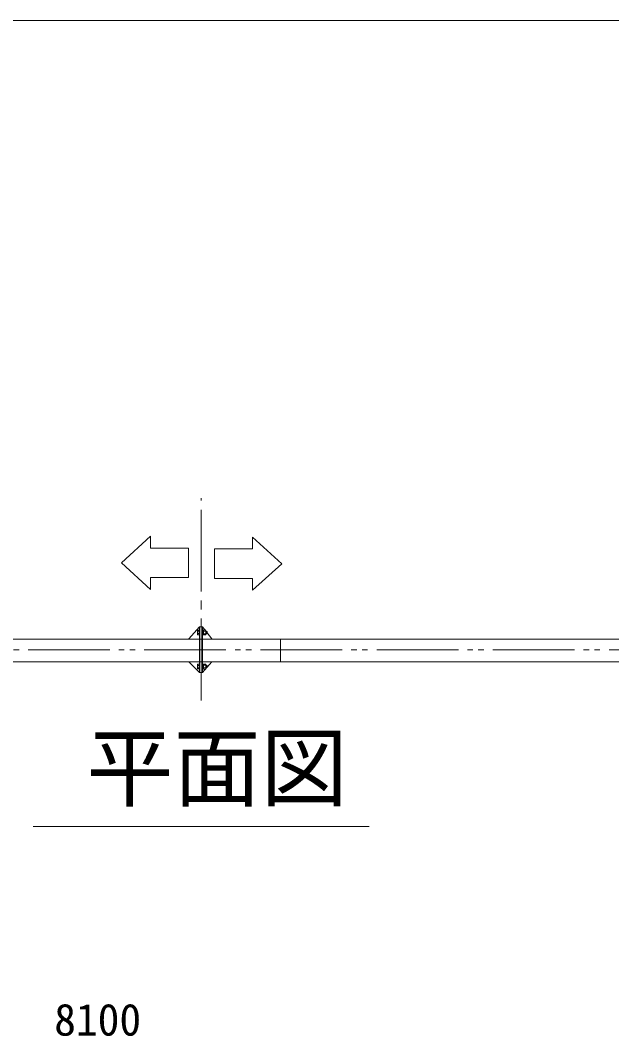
# Model space of a CAD drawing. Units: millimetres, scale not verified. Extents: x -9305 to 9305, y -6415 to 6415.
# Drawn here: x -3912 to -1307, y 1920 to 6415 of the extents above; entities that cross this region are included whole.
import ezdxf
from ezdxf.enums import TextEntityAlignment as Align

# ---------------------------------------------------------------- set-up
doc = ezdxf.new("R2010")
doc.units = ezdxf.units.MM
doc.header["$LTSCALE"] = 40
doc.linetypes.add('CHAIN2', pattern=[12, 9, -1, 1, -1])
doc.linetypes.add('DOUBLE_CHAIN2', pattern=[12.8, 9, -1, 0.6, -0.6, 0.6, -1])
for name, color, linetype, lineweight in [('0-0_0', 7, 'Continuous', 9), ('0-2_CLG-45', 7, 'DOUBLE_CHAIN2', 9), ('0-4_CLGS-81', 7, 'Continuous', 9), ('0-7_TEXT', 7, 'Continuous', 9), ('0-9_図面枠', 7, 'Continuous', 9), ('0-A_寸法', 134, 'Continuous', 9)]:
    doc.layers.add(name, color=color, linetype=linetype, lineweight=lineweight)
doc.styles.add('ＭＳ ゴシック', font='')
doc.styles.get('ＭＳ ゴシック').set_extended_font_data('MS Gothic')

msp = doc.modelspace()

# ---------------------------------------------------------------- linework, layer by layer
at = {"layer": '0-0_0', "linetype": 'CHAIN2'}
msp.add_line((-3116.04, 3419.13), (-3116.04, 4309.42), dxfattribs=at)
at = {"layer": '0-0_0'}
for p, q in [((-2889.47, 4137.9), (-2760.53, 4020.9)), ((-3338.14, 3908.12), (-3467.09, 4025.13))]:
    msp.add_line(p, q, dxfattribs=at)
at = {"layer": '0-2_CLG-45'}
msp.add_line((578, 3642.33), (-7722, 3642.33), dxfattribs=at)
at = {"layer": '0-4_CLGS-81'}
for p, q in [((-3122.08, 3743.19), (-3169.32, 3689.87)), ((-3116.04, 3542.18), (-3116.04, 3743.19)), ((-3110.02, 3542.18), (-3110.02, 3743.19)), ((-3110.02, 3743.19), (-3068.81, 3689.87)), ((-7722, 3689.33), (427.78, 3689.33)), ((-3131.84, 3727.06), (-3131.05, 3728.43)), ((-3131.84, 3709.33), (-3131.84, 3727.06)), ((-3131.84, 3709.33), (-3131.05, 3707.96)), ((-3131.05, 3728.43), (-3124.5, 3728.43)), ((-3131.05, 3723.31), (-3124.5, 3723.31)), ((-3131.05, 3713.08), (-3124.5, 3713.08)), ((-3131.05, 3707.96), (-3124.5, 3707.96)), ((-3124.5, 3707.96), (-3124.5, 3728.43)), ((-3124.34, 3706.19), (-3124.34, 3730.19)), ((-3124.34, 3730.19), (-3122.04, 3730.19)), ((-3124.34, 3709.88), (-3124.34, 3726.51)), ((-3122.04, 3706.19), (-3124.34, 3706.19)), ((-3122.04, 3706.19), (-3122.04, 3730.19)), ((-3110.04, 3706.19), (-3110.04, 3730.19)), ((-3110.04, 3730.19), (-3107.74, 3730.19)), ((-3107.74, 3706.19), (-3110.04, 3706.19)), ((-3107.74, 3706.19), (-3107.74, 3730.19)), ((-3107.74, 3728.94), (-3107.74, 3707.44)), ((-3107.74, 3728.94), (-3104.74, 3728.94)), ((-3107.74, 3718.29), (-3104.74, 3719.1)), ((-3107.74, 3717.29), (-3104.74, 3718.1)), ((-3107.74, 3707.44), (-3104.74, 3707.44)), ((-3104.74, 3707.22), (-3104.74, 3729.16)), ((-3104.74, 3729.16), (-3095.88, 3729.16)), ((-3104.74, 3728.94), (-3104.74, 3707.44)), ((-3104.74, 3723.68), (-3095.88, 3723.68)), ((-3104.74, 3712.71), (-3095.88, 3712.71)), ((-3104.74, 3707.22), (-3095.88, 3707.22)), ((-3095.88, 3729.16), (-3094.74, 3727.19)), ((-3095.88, 3707.22), (-3094.74, 3709.19)), ((-3094.74, 3709.19), (-3094.74, 3727.19)), ((-3092, 3724.19), (-3094.74, 3724.19)), ((-3089.5, 3723.12), (-3094.74, 3723.12)), ((-3089.5, 3713.27), (-3094.74, 3713.27)), ((-3092, 3712.19), (-3094.74, 3712.19)), ((-3092, 3712.19), (-3092, 3724.19)), ((-3092, 3724.19), (-3089.5, 3723.12)), ((-3092, 3712.19), (-3089.5, 3713.27)), ((-3089.5, 3713.27), (-3089.5, 3723.12)), ((-2765.33, 3589.33), (-2765.33, 3689.33)), ((427.78, 3589.33), (-7722, 3589.33)), ((-3122.08, 3542.18), (-3169.32, 3589.36)), ((-3131.84, 3577.06), (-3131.05, 3578.43)), ((-3131.84, 3577.06), (-3131.84, 3559.33)), ((-3131.84, 3559.33), (-3131.05, 3557.96)), ((-3131.05, 3578.43), (-3124.5, 3578.43)), ((-3131.05, 3573.31), (-3124.5, 3573.31)), ((-3131.05, 3563.08), (-3124.5, 3563.08)), ((-3131.05, 3557.96), (-3124.5, 3557.96)), ((-3124.5, 3578.43), (-3124.5, 3557.96)), ((-3124.34, 3580.19), (-3124.34, 3556.19)), ((-3122.04, 3580.19), (-3124.34, 3580.19)), ((-3124.34, 3576.51), (-3124.34, 3559.88)), ((-3124.34, 3556.19), (-3122.04, 3556.19)), ((-3122.04, 3580.19), (-3122.04, 3556.19)), ((-3110.04, 3580.19), (-3110.04, 3556.19)), ((-3107.74, 3580.19), (-3110.04, 3580.19)), ((-3110.04, 3556.19), (-3107.74, 3556.19)), ((-3110.02, 3542.18), (-3068.81, 3589.36)), ((-3107.74, 3580.19), (-3107.74, 3556.19)), ((-3107.74, 3557.44), (-3107.74, 3578.94)), ((-3107.74, 3578.94), (-3104.74, 3578.94)), ((-3107.74, 3569.1), (-3104.74, 3568.29)), ((-3107.74, 3568.1), (-3104.74, 3567.29)), ((-3107.74, 3557.44), (-3104.74, 3557.44)), ((-3104.74, 3579.16), (-3104.74, 3557.22)), ((-3104.74, 3579.16), (-3095.88, 3579.16)), ((-3104.74, 3557.44), (-3104.74, 3578.94)), ((-3104.74, 3573.68), (-3095.88, 3573.68)), ((-3104.74, 3562.71), (-3095.88, 3562.71)), ((-3104.74, 3557.22), (-3095.88, 3557.22)), ((-3095.88, 3579.16), (-3094.74, 3577.19)), ((-3095.88, 3557.22), (-3094.74, 3559.19)), ((-3094.74, 3577.19), (-3094.74, 3559.19)), ((-3092, 3574.19), (-3094.74, 3574.19)), ((-3089.5, 3573.12), (-3094.74, 3573.12)), ((-3089.5, 3563.27), (-3094.74, 3563.27)), ((-3092, 3562.19), (-3094.74, 3562.19)), ((-3092, 3574.19), (-3092, 3562.19)), ((-3092, 3574.19), (-3089.5, 3573.12)), ((-3092, 3562.19), (-3089.5, 3563.27)), ((-3089.5, 3573.12), (-3089.5, 3563.27)), ((-3122.08, 3542.18), (-3110.02, 3542.18))]:
    msp.add_line(p, q, dxfattribs=at)
msp.add_lwpolyline([(-3122.08, 3542.18), (-3122.08, 3743.19), (-3110.02, 3743.19)], dxfattribs=at)
for centre, radius, start, end in [((-3127.32, 3725.87), 4.53, 145.616, 214.384), ((-3114.91, 3718.19), 16.94, 162.412, 197.588), ((-3127.32, 3710.52), 4.53, 145.616, 214.384), ((-3124.5, 3726.51), 0.148, 0, 90), ((-3124.5, 3709.88), 0.148, 270, 0), ((-3099.89, 3726.42), 4.86, 325.616, 34.384), ((-3113.18, 3718.19), 18.15, 342.412, 17.588), ((-3099.89, 3709.96), 4.86, 325.616, 34.384), ((-3127.32, 3575.87), 4.53, 145.616, 214.384), ((-3114.91, 3568.19), 16.94, 162.412, 197.588), ((-3127.32, 3560.52), 4.53, 145.616, 214.384), ((-3124.5, 3576.51), 0.148, 0, 90), ((-3124.5, 3559.88), 0.148, 270, 0), ((-3099.89, 3576.42), 4.86, 325.616, 34.384), ((-3113.18, 3568.19), 18.15, 342.412, 17.588), ((-3099.89, 3559.96), 4.86, 325.616, 34.384)]:
    msp.add_arc(centre, radius, start, end, dxfattribs=at)
at = {"layer": '0-7_TEXT'}
msp.add_line((-3855.22, 2863.82), (-2374.36, 2863.82), dxfattribs=at)
for points in [[(-3467.09, 4025.13), (-3338.14, 4141.88), (-3338.14, 4090.19), (-3171.5, 4090.19), (-3171.5, 3959.82), (-3338.14, 3959.82), (-3338.14, 3908.12)], [(-2760.53, 4020.9), (-2889.47, 3904.14), (-2889.47, 3955.83), (-3056.12, 3955.83), (-3056.12, 4086.2), (-2889.47, 4086.2), (-2889.47, 4137.9)]]:
    msp.add_lwpolyline(points, dxfattribs=at)
at = {"layer": '0-9_図面枠'}
msp.add_lwpolyline([(-9304.61, -6414.98), (9304.61, -6414.98), (9304.61, 6414.98), (-9304.61, 6414.98)], dxfattribs=at)

# ---------------------------------------------------------------- texts
at = {"layer": '0-7_TEXT', "style": 'ＭＳ ゴシック'}
msp.add_text('平面図', height=281.5, dxfattribs=at).set_placement((-3621.45, 2896.55), align=Align.BOTTOM_LEFT)
at = {"layer": '0-A_寸法', "color": 7, "style": 'ＭＳ ゴシック'}
msp.add_text('8100', height=140.8, dxfattribs=at).set_placement((-3763.01, 1899.69), align=Align.BOTTOM_LEFT)

doc.saveas('drawing.dxf')
